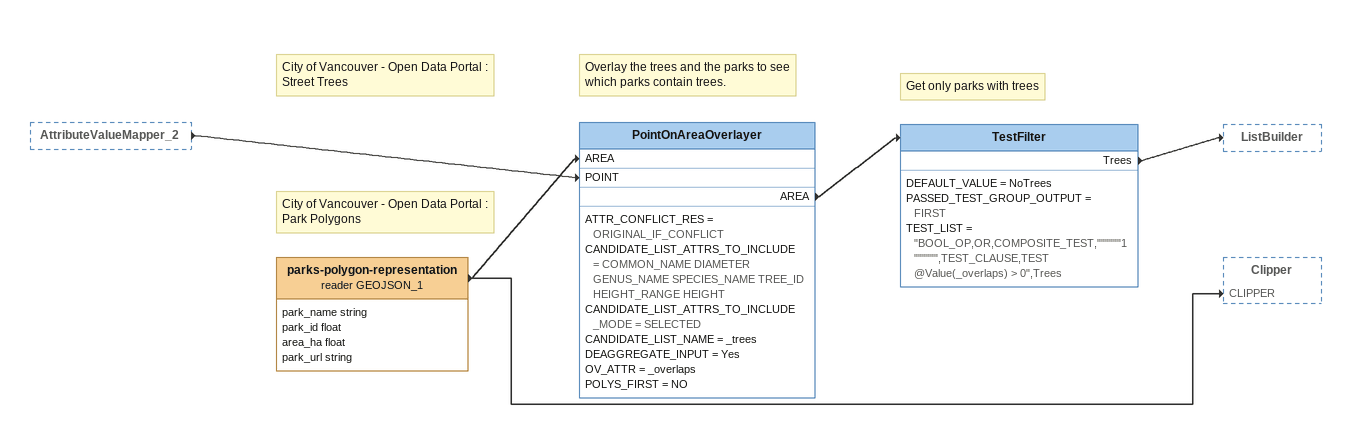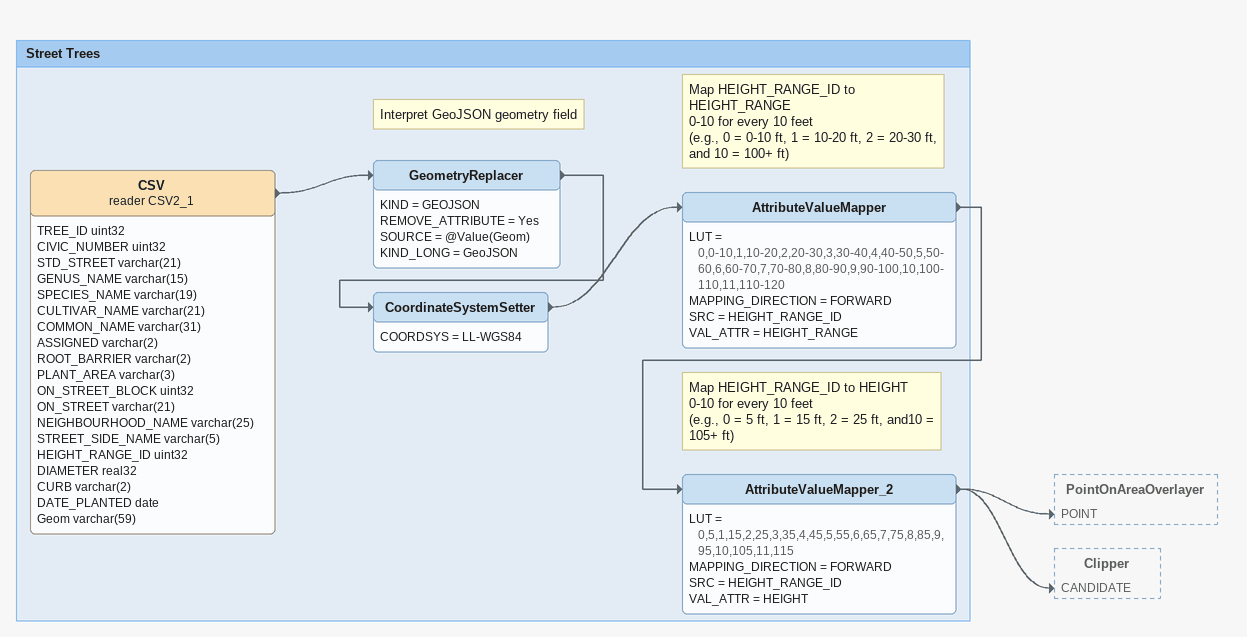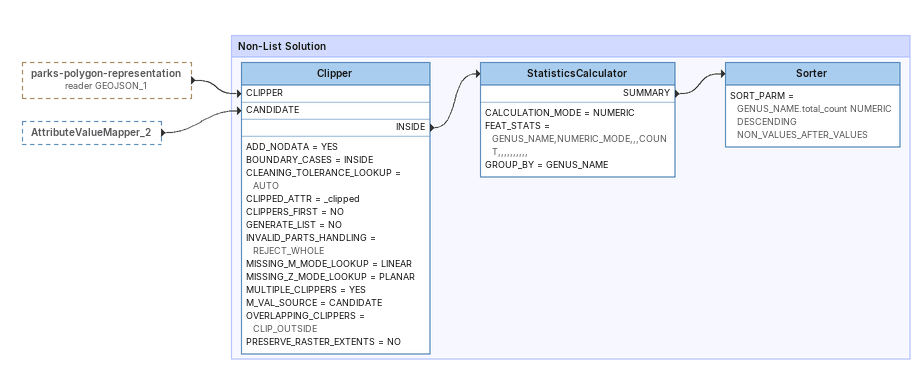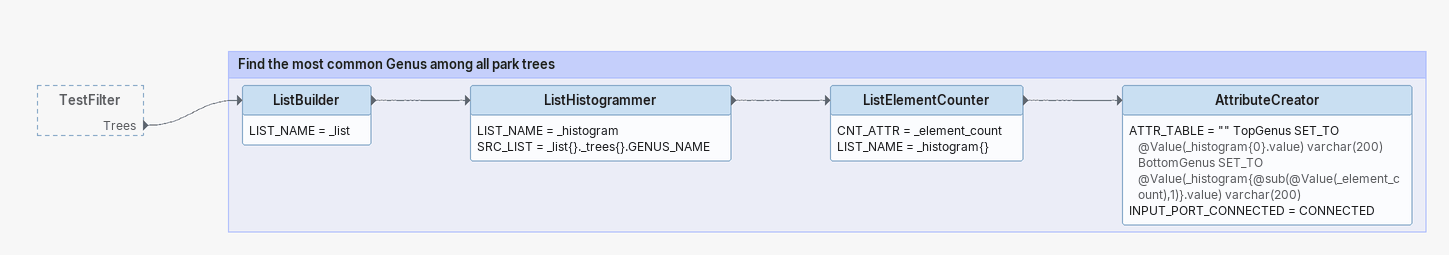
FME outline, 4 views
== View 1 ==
AttributeValueMapper_2 [outside]
    -> PointOnAreaOverlayer [POINT]
Note: City of Vancouver - Open Data Portal : / Street Trees
Note: City of Vancouver - Open Data Portal : / Park Polygons
parks-polygon-representation (reader GEOJSON_1)
    attributes: park_name string, park_id float, area_ha float, park_url string
    -> PointOnAreaOverlayer [AREA]
    -> Clipper [CLIPPER]
Note: Overlay the trees and the parks to see which parks contain trees.
PointOnAreaOverlayer
    ATTR_CONFLICT_RES = ORIGINAL_IF_CONFLICT
    CANDIDATE_LIST_ATTRS_TO_INCLUDE = COMMON_NAME DIAMETER GENUS_NAME SPECIES_NAME TREE_ID HEIGHT_RANGE HEIGHT
    CANDIDATE_LIST_ATTRS_TO_INCLUDE_MODE = SELECTED
    CANDIDATE_LIST_NAME = _trees
    DEAGGREGATE_INPUT = Yes
    OV_ATTR = _overlaps
    POLYS_FIRST = NO
    AREA -> TestFilter
Note: Get only parks with trees
TestFilter
    DEFAULT_VALUE = NoTrees
    PASSED_TEST_GROUP_OUTPUT = FIRST
    TEST_LIST = "BOOL_OP,OR,COMPOSITE_TEST,""""""1"""""",TEST_CLAUSE,TEST @Value(_overlaps) > 0",Trees
    Trees -> ListBuilder

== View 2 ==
Bookmark: Street Trees
CSV (reader CSV2_1)
    attributes: TREE_ID uint32, CIVIC_NUMBER uint32, STD_STREET varchar(21), GENUS_NAME varchar(15), SPECIES_NAME varchar(19), CULTIVAR_NAME varchar(21), COMMON_NAME varchar(31), ASSIGNED varchar(2), ROOT_BARRIER varchar(2), PLANT_AREA varchar(3), ON_STREET_BLOCK uint32, ON_STREET varchar(21), NEIGHBOURHOOD_NAME varchar(25), STREET_SIDE_NAME varchar(5), HEIGHT_RANGE_ID uint32, DIAMETER real32, CURB varchar(2), DATE_PLANTED date, Geom varchar(59)
    -> GeometryReplacer
Note: Interpret GeoJSON geometry field
GeometryReplacer
    KIND = GEOJSON
    REMOVE_ATTRIBUTE = Yes
    SOURCE = @Value(Geom)
    KIND_LONG = GeoJSON
    -> CoordinateSystemSetter
CoordinateSystemSetter
    COORDSYS = LL-WGS84
    -> AttributeValueMapper
Note: Map HEIGHT_RANGE_ID to HEIGHT_RANGE / 0-10 for every 10 feet / (e.g., 0 = 0-10 ft, 1 = 10-20 ft, 2 = 20-30 ft, and 10 = 100+ ft)
AttributeValueMapper
    LUT = 0,0-10,1,10-20,2,20-30,3,30-40,4,40-50,5,50-60,6,60-70,7,70-80,8,80-90,9,90-100,10,100-110,11,110-120
    MAPPING_DIRECTION = FORWARD
    SRC = HEIGHT_RANGE_ID
    VAL_ATTR = HEIGHT_RANGE
    -> AttributeValueMapper_2
Note: Map HEIGHT_RANGE_ID to HEIGHT / 0-10 for every 10 feet / (e.g., 0 = 5 ft, 1 = 15 ft, 2 = 25 ft, and10 = 105+ ft)
AttributeValueMapper_2
    LUT = 0,5,1,15,2,25,3,35,4,45,5,55,6,65,7,75,8,85,9,95,10,105,11,115
    MAPPING_DIRECTION = FORWARD
    SRC = HEIGHT_RANGE_ID
    VAL_ATTR = HEIGHT
    -> PointOnAreaOverlayer [POINT]
    -> Clipper [CANDIDATE]

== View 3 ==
parks-polygon-representation (reader GEOJSON_1) [outside]
    -> Clipper [CLIPPER]
AttributeValueMapper_2 [outside]
    -> Clipper [CANDIDATE]

Bookmark: Non-List Solution
Clipper
    ADD_NODATA = YES
    BOUNDARY_CASES = INSIDE
    CLEANING_TOLERANCE_LOOKUP = AUTO
    CLIPPED_ATTR = _clipped
    CLIPPERS_FIRST = NO
    GENERATE_LIST = NO
    INVALID_PARTS_HANDLING = REJECT_WHOLE
    MISSING_M_MODE_LOOKUP = LINEAR
    MISSING_Z_MODE_LOOKUP = PLANAR
    MULTIPLE_CLIPPERS = YES
    M_VAL_SOURCE = CANDIDATE
    OVERLAPPING_CLIPPERS = CLIP_OUTSIDE
    PRESERVE_RASTER_EXTENTS = NO
    INSIDE -> StatisticsCalculator
StatisticsCalculator
    CALCULATION_MODE = NUMERIC
    FEAT_STATS = GENUS_NAME,NUMERIC_MODE,,,COUNT,,,,,,,,,,
    GROUP_BY = GENUS_NAME
    SUMMARY -> Sorter
Sorter
    SORT_PARM = GENUS_NAME.total_count NUMERIC DESCENDING NON_VALUES_AFTER_VALUES

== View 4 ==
TestFilter [outside]
    Trees -> ListBuilder

Bookmark: Find the most common Genus among all park trees
ListBuilder
    LIST_NAME = _list
    -> ListHistogrammer
ListHistogrammer
    LIST_NAME = _histogram
    SRC_LIST = _list{}._trees{}.GENUS_NAME
    -> ListElementCounter
ListElementCounter
    CNT_ATTR = _element_count
    LIST_NAME = _histogram{}
    -> AttributeCreator
AttributeCreator
    ATTR_TABLE = "" TopGenus SET_TO @Value(_histogram{0}.value) varchar(200)  BottomGenus SET_TO @Value(_histogram{@sub(@Value(_element_count),1)}.value) varchar(200)
    INPUT_PORT_CONNECTED = CONNECTED
